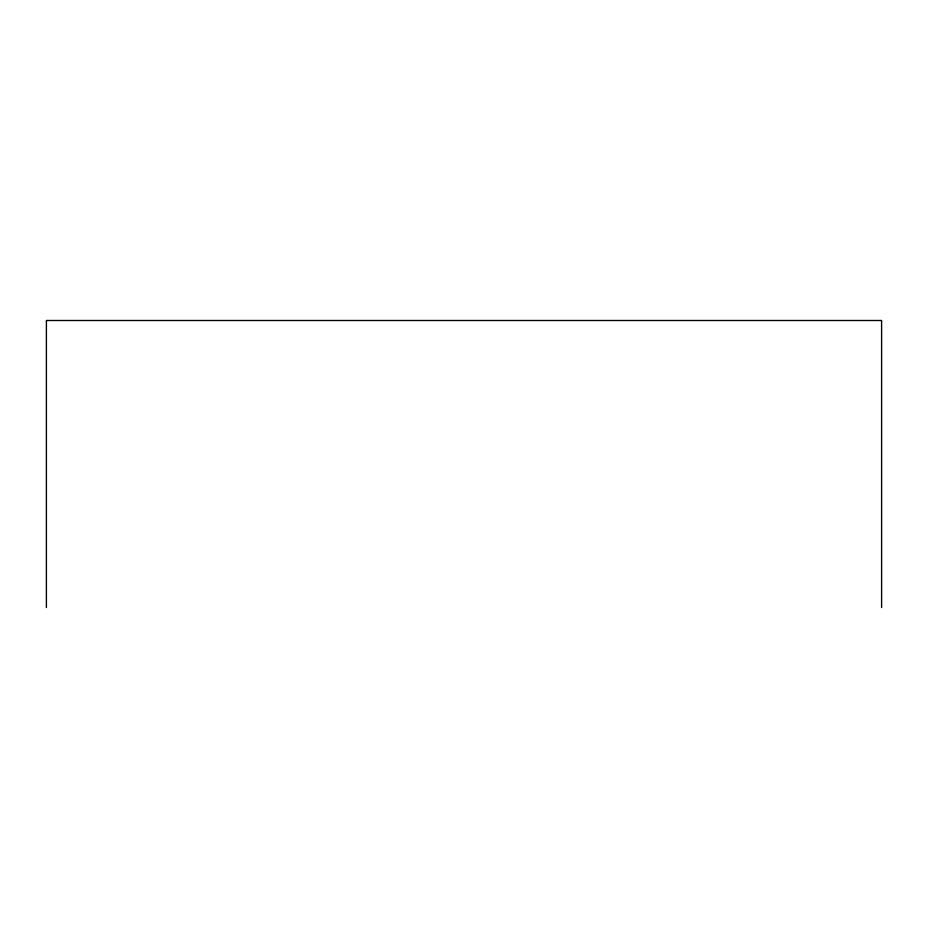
<?xml version="1.0" encoding="UTF-8"?>
<svg xmlns="http://www.w3.org/2000/svg" width="928" height="928" viewBox="0 0 928 928"><rect width="100%" height="100%" fill="white"/><g stroke="black" fill="none" stroke-linecap="round" stroke-linejoin="round"><path stroke-width="1.39" d="M881.6 607.504L881.6 320.496L46.4 320.496L46.4 607.504"/></g></svg>
